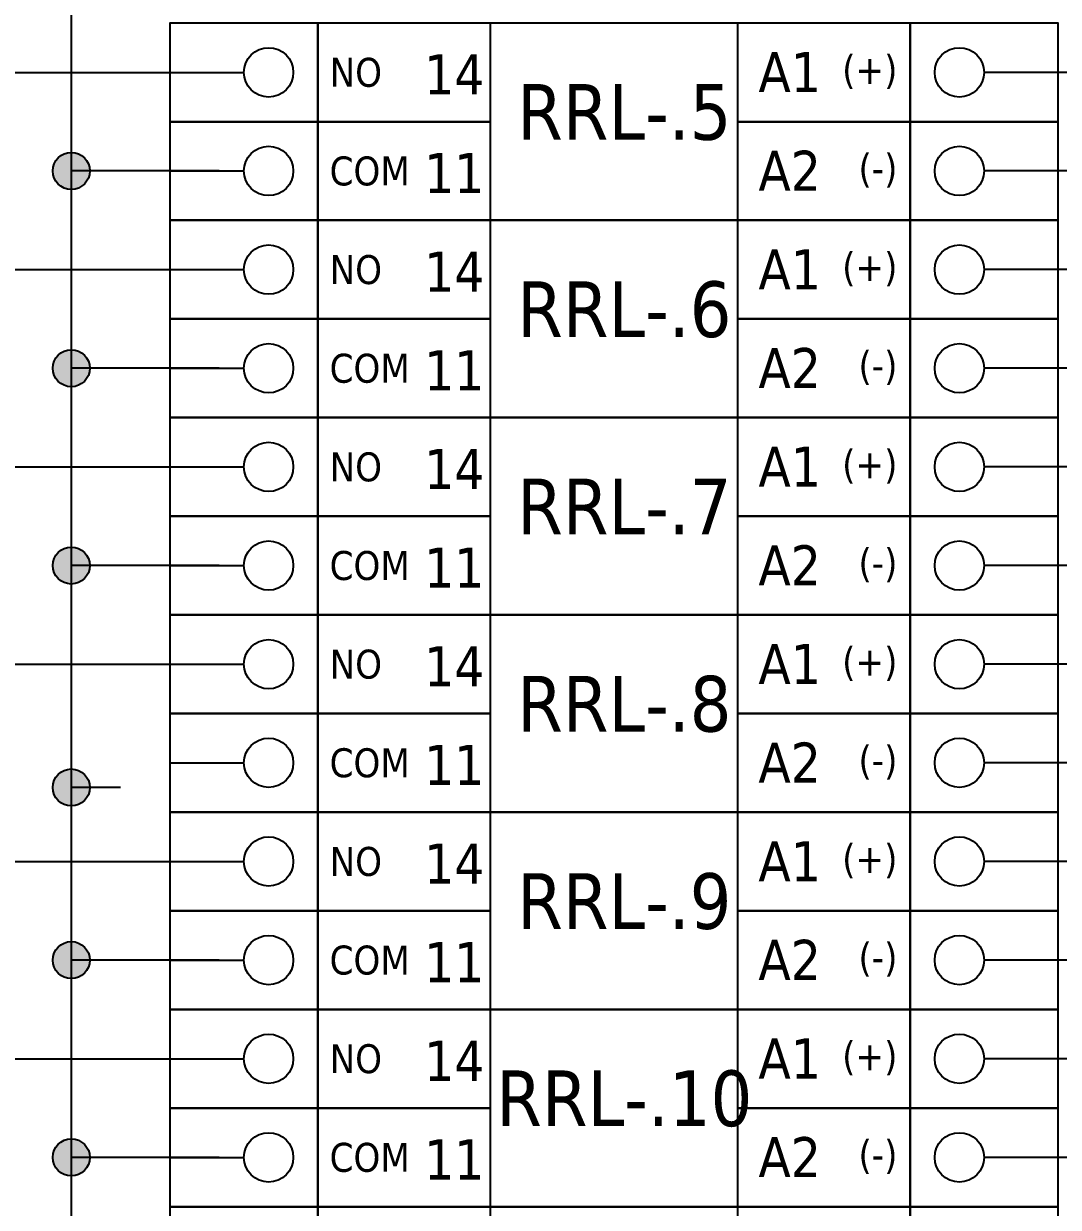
# Model space of a CAD drawing. Header units: millimetres. Extents: x 0 to 1792788, y -13 to 262234.
# Drawn here: x 236.07 to 278.01, y 198.97 to 246.97 of the extents above; entities that cross this region are included whole.
import ezdxf
from ezdxf.enums import TextEntityAlignment as Align

# ---------------------------------------------------------------- set-up
doc = ezdxf.new("R2010")
doc.units = ezdxf.units.MM
doc.linetypes.add('EPL_DASHDOT', pattern=[1, 0.8, -0.1, 0, -0.1])
for name, color, linetype, lineweight in [('EPLAN300', 5, 'Continuous', 25), ('EPLAN302', 5, 'Continuous', 25), ('EPLAN305', 5, 'Continuous', 25), ('EPLAN307', 134, 'EPL_DASHDOT', 25), ('EPLAN311', 7, 'Continuous', 25), ('EPLAN400', 5, 'Continuous', 35), ('EPLAN420', 7, 'Continuous', 35), ('EPLAN421', 5, 'Continuous', 35), ('EPLAN440', 73, 'Continuous', 35), ('EPLAN500', 7, 'Continuous', 35), ('EPLAN501', 7, 'Continuous', 35), ('EPLAN502', 7, 'Continuous', 35), ('EPLAN503', 7, 'Continuous', 35), ('EPLAN504', 7, 'Continuous', 35)]:
    doc.layers.add(name, color=color, linetype=linetype, lineweight=lineweight)
doc.styles.add('Tahoma', font='')
doc.styles.get('Tahoma').set_extended_font_data('Tahoma')

# ---------------------------------------------------------------- blocks, each defined once
blk = doc.blocks.new('EPLSYM_LibrarySPECIAL_Symbol17_Variant3_Placement1')
at = {"layer": 'EPLAN302', "lineweight": 25, "ltscale": 4}
blk.add_line((4, 0), (1, 0), dxfattribs=at)
blk.add_circle((0, 0), 1, dxfattribs=at)
at = {"layer": 'EPLAN420', "color": 7, "style": 'Tahoma'}
blk.add_attdef('17_20036', text='', height=1.6254, dxfattribs=at).set_placement((-1.5, -0.16254), align=Align.MIDDLE_RIGHT)
at = {"layer": 'EPLAN421', "color": 5, "style": 'Tahoma'}
blk.add_attdef('17_20039', text='', height=1.1739, dxfattribs=at).set_placement((3, 1), align=Align.BOTTOM_RIGHT)
blk = doc.blocks.new('EPLSYM_LibrarySPECIAL_Symbol17_Variant1_Placement1')
at = {"layer": 'EPLAN302', "lineweight": 25, "ltscale": 4}
blk.add_line((-4, 0), (-1, 0), dxfattribs=at)
blk.add_circle((0, 0), 1, dxfattribs=at)
at = {"layer": 'EPLAN420', "color": 7, "style": 'Tahoma'}
blk.add_attdef('17_20036', text='', height=1.6254, dxfattribs=at).set_placement((1.5, -0.16254), align=Align.MIDDLE_LEFT)
at = {"layer": 'EPLAN421', "color": 5, "style": 'Tahoma'}
blk.add_attdef('17_20039', text='', height=1.1739, dxfattribs=at).set_placement((-3, 1), align=Align.BOTTOM_LEFT)
blk = doc.blocks.new('EPLSYM_LibrarySPECIAL_Symbol2_Variant0_Placement1_4')
at = {"layer": 'EPLAN307', "lineweight": 25, "ltscale": 4}
blk.add_lwpolyline([(0, -8), (36, -8), (36, 0), (0, 0)], close=True, dxfattribs=at)
at = {"layer": 'EPLAN400', "color": 5, "style": 'Tahoma'}
blk.add_attdef('88_20010', text='', height=2.2575, dxfattribs=at).set_placement((-1.5, -0.9515), align=Align.TOP_CENTER)
at = {"layer": 'EPLAN500', "color": 7, "style": 'Tahoma'}
blk.add_attdef('88_20027', text='', height=1.6254, dxfattribs=at).set_placement((-1.5, -4.57508), align=Align.TOP_RIGHT)
at = {"layer": 'EPLAN501', "color": 7, "style": 'Tahoma'}
blk.add_attdef('88_20011', text='', height=1.6254, dxfattribs=at).set_placement((-1.5, -9.97508), align=Align.TOP_RIGHT)
at = {"layer": 'EPLAN502', "color": 7, "style": 'Tahoma'}
blk.add_attdef('88_20025', text='', height=1.6254, dxfattribs=at).set_placement((-1.5, -12.67508), align=Align.TOP_RIGHT)
at = {"layer": 'EPLAN503', "color": 7, "style": 'Tahoma'}
blk.add_attdef('88_20024', text='', height=1.6254, dxfattribs=at).set_placement((-1.5, -15.37508), align=Align.TOP_RIGHT)
at = {"layer": 'EPLAN504', "color": 7, "style": 'Tahoma'}
blk.add_attdef('88_20901[1]', text='', height=1.6254, dxfattribs=at).set_placement((-1.5, -7.27508), align=Align.TOP_RIGHT)
blk = doc.blocks.new('EPLSYM_LibrarySPECIAL_Symbol0_Variant0_Placement1_4')
at = {"layer": 'EPLAN305', "lineweight": 25, "ltscale": 4}
blk.add_lwpolyline([(0, -8), (36, -8), (36, 0), (0, 0)], close=True, dxfattribs=at)
at = {"layer": 'EPLAN400', "color": 5, "style": 'Tahoma'}
blk.add_attdef('17_20010', text='', height=2.2575, dxfattribs=at).set_placement((-1.5, -0.9515), align=Align.TOP_CENTER)
at = {"layer": 'EPLAN440', "color": 73, "style": 'Tahoma'}
blk.add_attdef('17_20300', text='', height=1.6254, dxfattribs=at).set_placement((-1.5, -4.57508), align=Align.TOP_RIGHT)
at = {"layer": 'EPLAN500', "color": 7, "style": 'Tahoma'}
blk.add_attdef('17_20027', text='', height=1.6254, dxfattribs=at).set_placement((-1.5, -7.27508), align=Align.TOP_RIGHT)
at = {"layer": 'EPLAN501', "color": 7, "style": 'Tahoma'}
blk.add_attdef('17_20011', text='', height=1.6254, dxfattribs=at).set_placement((-1.5, -12.67508), align=Align.TOP_RIGHT)
at = {"layer": 'EPLAN502', "color": 7, "style": 'Tahoma'}
blk.add_attdef('17_20025', text='', height=1.6254, dxfattribs=at).set_placement((-1.5, -15.37508), align=Align.TOP_RIGHT)
at = {"layer": 'EPLAN503', "color": 7, "style": 'Tahoma'}
blk.add_attdef('17_20024', text='', height=1.6254, dxfattribs=at).set_placement((-1.5, -18.07508), align=Align.TOP_RIGHT)
at = {"layer": 'EPLAN504', "color": 7, "style": 'Tahoma'}
blk.add_attdef('17_20901[1]', text='', height=1.6254, dxfattribs=at).set_placement((-1.5, -9.97508), align=Align.TOP_RIGHT)
blk = doc.blocks.new('EPLSYM_LibrarySPECIAL_Symbol2_Variant0_Placement1_5')
at = {"layer": 'EPLAN307', "lineweight": 25, "ltscale": 4}
blk.add_lwpolyline([(0, -8), (36, -8), (36, 0), (0, 0)], close=True, dxfattribs=at)
at = {"layer": 'EPLAN400', "color": 5, "style": 'Tahoma'}
blk.add_attdef('88_20010', text='', height=2.2575, dxfattribs=at).set_placement((-1.5, -0.9515), align=Align.TOP_CENTER)
at = {"layer": 'EPLAN500', "color": 7, "style": 'Tahoma'}
blk.add_attdef('88_20027', text='', height=1.6254, dxfattribs=at).set_placement((-1.5, -4.57508), align=Align.TOP_RIGHT)
at = {"layer": 'EPLAN501', "color": 7, "style": 'Tahoma'}
blk.add_attdef('88_20011', text='', height=1.6254, dxfattribs=at).set_placement((-1.5, -9.97508), align=Align.TOP_RIGHT)
at = {"layer": 'EPLAN502', "color": 7, "style": 'Tahoma'}
blk.add_attdef('88_20025', text='', height=1.6254, dxfattribs=at).set_placement((-1.5, -12.67508), align=Align.TOP_RIGHT)
at = {"layer": 'EPLAN503', "color": 7, "style": 'Tahoma'}
blk.add_attdef('88_20024', text='', height=1.6254, dxfattribs=at).set_placement((-1.5, -15.37508), align=Align.TOP_RIGHT)
at = {"layer": 'EPLAN504', "color": 7, "style": 'Tahoma'}
blk.add_attdef('88_20901[1]', text='', height=1.6254, dxfattribs=at).set_placement((-1.5, -7.27508), align=Align.TOP_RIGHT)
blk = doc.blocks.new('EPLSYM_LibrarySPECIAL_Symbol0_Variant0_Placement1_5')
at = {"layer": 'EPLAN305', "lineweight": 25, "ltscale": 4}
blk.add_lwpolyline([(0, -8), (36, -8), (36, 0), (0, 0)], close=True, dxfattribs=at)
at = {"layer": 'EPLAN400', "color": 5, "style": 'Tahoma'}
blk.add_attdef('17_20010', text='', height=2.2575, dxfattribs=at).set_placement((-1.5, -0.9515), align=Align.TOP_CENTER)
at = {"layer": 'EPLAN440', "color": 73, "style": 'Tahoma'}
blk.add_attdef('17_20300', text='', height=1.6254, dxfattribs=at).set_placement((-1.5, -4.57508), align=Align.TOP_RIGHT)
at = {"layer": 'EPLAN500', "color": 7, "style": 'Tahoma'}
blk.add_attdef('17_20027', text='', height=1.6254, dxfattribs=at).set_placement((-1.5, -7.27508), align=Align.TOP_RIGHT)
at = {"layer": 'EPLAN501', "color": 7, "style": 'Tahoma'}
blk.add_attdef('17_20011', text='', height=1.6254, dxfattribs=at).set_placement((-1.5, -12.67508), align=Align.TOP_RIGHT)
at = {"layer": 'EPLAN502', "color": 7, "style": 'Tahoma'}
blk.add_attdef('17_20025', text='', height=1.6254, dxfattribs=at).set_placement((-1.5, -15.37508), align=Align.TOP_RIGHT)
at = {"layer": 'EPLAN503', "color": 7, "style": 'Tahoma'}
blk.add_attdef('17_20024', text='', height=1.6254, dxfattribs=at).set_placement((-1.5, -18.07508), align=Align.TOP_RIGHT)
at = {"layer": 'EPLAN504', "color": 7, "style": 'Tahoma'}
blk.add_attdef('17_20901[1]', text='', height=1.6254, dxfattribs=at).set_placement((-1.5, -9.97508), align=Align.TOP_RIGHT)
blk = doc.blocks.new('EPLSYM_LibrarySPECIAL_Symbol2_Variant0_Placement1_6')
at = {"layer": 'EPLAN307', "lineweight": 25, "ltscale": 4}
blk.add_lwpolyline([(0, -8), (36, -8), (36, 0), (0, 0)], close=True, dxfattribs=at)
at = {"layer": 'EPLAN400', "color": 5, "style": 'Tahoma'}
blk.add_attdef('88_20010', text='', height=2.2575, dxfattribs=at).set_placement((-1.5, -0.9515), align=Align.TOP_CENTER)
at = {"layer": 'EPLAN500', "color": 7, "style": 'Tahoma'}
blk.add_attdef('88_20027', text='', height=1.6254, dxfattribs=at).set_placement((-1.5, -4.57508), align=Align.TOP_RIGHT)
at = {"layer": 'EPLAN501', "color": 7, "style": 'Tahoma'}
blk.add_attdef('88_20011', text='', height=1.6254, dxfattribs=at).set_placement((-1.5, -9.97508), align=Align.TOP_RIGHT)
at = {"layer": 'EPLAN502', "color": 7, "style": 'Tahoma'}
blk.add_attdef('88_20025', text='', height=1.6254, dxfattribs=at).set_placement((-1.5, -12.67508), align=Align.TOP_RIGHT)
at = {"layer": 'EPLAN503', "color": 7, "style": 'Tahoma'}
blk.add_attdef('88_20024', text='', height=1.6254, dxfattribs=at).set_placement((-1.5, -15.37508), align=Align.TOP_RIGHT)
at = {"layer": 'EPLAN504', "color": 7, "style": 'Tahoma'}
blk.add_attdef('88_20901[1]', text='', height=1.6254, dxfattribs=at).set_placement((-1.5, -7.27508), align=Align.TOP_RIGHT)
blk = doc.blocks.new('EPLSYM_LibrarySPECIAL_Symbol0_Variant0_Placement1_6')
at = {"layer": 'EPLAN305', "lineweight": 25, "ltscale": 4}
blk.add_lwpolyline([(0, -8), (36, -8), (36, 0), (0, 0)], close=True, dxfattribs=at)
at = {"layer": 'EPLAN400', "color": 5, "style": 'Tahoma'}
blk.add_attdef('17_20010', text='', height=2.2575, dxfattribs=at).set_placement((-1.5, -0.9515), align=Align.TOP_CENTER)
at = {"layer": 'EPLAN440', "color": 73, "style": 'Tahoma'}
blk.add_attdef('17_20300', text='', height=1.6254, dxfattribs=at).set_placement((-1.5, -4.57508), align=Align.TOP_RIGHT)
at = {"layer": 'EPLAN500', "color": 7, "style": 'Tahoma'}
blk.add_attdef('17_20027', text='', height=1.6254, dxfattribs=at).set_placement((-1.5, -7.27508), align=Align.TOP_RIGHT)
at = {"layer": 'EPLAN501', "color": 7, "style": 'Tahoma'}
blk.add_attdef('17_20011', text='', height=1.6254, dxfattribs=at).set_placement((-1.5, -12.67508), align=Align.TOP_RIGHT)
at = {"layer": 'EPLAN502', "color": 7, "style": 'Tahoma'}
blk.add_attdef('17_20025', text='', height=1.6254, dxfattribs=at).set_placement((-1.5, -15.37508), align=Align.TOP_RIGHT)
at = {"layer": 'EPLAN503', "color": 7, "style": 'Tahoma'}
blk.add_attdef('17_20024', text='', height=1.6254, dxfattribs=at).set_placement((-1.5, -18.07508), align=Align.TOP_RIGHT)
at = {"layer": 'EPLAN504', "color": 7, "style": 'Tahoma'}
blk.add_attdef('17_20901[1]', text='', height=1.6254, dxfattribs=at).set_placement((-1.5, -9.97508), align=Align.TOP_RIGHT)
blk = doc.blocks.new('EPLSYM_LibrarySPECIAL_Symbol2_Variant0_Placement1_7')
at = {"layer": 'EPLAN307', "lineweight": 25, "ltscale": 4}
blk.add_lwpolyline([(0, -8), (36, -8), (36, 0), (0, 0)], close=True, dxfattribs=at)
at = {"layer": 'EPLAN400', "color": 5, "style": 'Tahoma'}
blk.add_attdef('88_20010', text='', height=2.2575, dxfattribs=at).set_placement((-1.5, -0.9515), align=Align.TOP_CENTER)
at = {"layer": 'EPLAN500', "color": 7, "style": 'Tahoma'}
blk.add_attdef('88_20027', text='', height=1.6254, dxfattribs=at).set_placement((-1.5, -4.57508), align=Align.TOP_RIGHT)
at = {"layer": 'EPLAN501', "color": 7, "style": 'Tahoma'}
blk.add_attdef('88_20011', text='', height=1.6254, dxfattribs=at).set_placement((-1.5, -9.97508), align=Align.TOP_RIGHT)
at = {"layer": 'EPLAN502', "color": 7, "style": 'Tahoma'}
blk.add_attdef('88_20025', text='', height=1.6254, dxfattribs=at).set_placement((-1.5, -12.67508), align=Align.TOP_RIGHT)
at = {"layer": 'EPLAN503', "color": 7, "style": 'Tahoma'}
blk.add_attdef('88_20024', text='', height=1.6254, dxfattribs=at).set_placement((-1.5, -15.37508), align=Align.TOP_RIGHT)
at = {"layer": 'EPLAN504', "color": 7, "style": 'Tahoma'}
blk.add_attdef('88_20901[1]', text='', height=1.6254, dxfattribs=at).set_placement((-1.5, -7.27508), align=Align.TOP_RIGHT)
blk = doc.blocks.new('EPLSYM_LibrarySPECIAL_Symbol0_Variant0_Placement1_7')
at = {"layer": 'EPLAN305', "lineweight": 25, "ltscale": 4}
blk.add_lwpolyline([(0, -8), (36, -8), (36, 0), (0, 0)], close=True, dxfattribs=at)
at = {"layer": 'EPLAN400', "color": 5, "style": 'Tahoma'}
blk.add_attdef('17_20010', text='', height=2.2575, dxfattribs=at).set_placement((-1.5, -0.9515), align=Align.TOP_CENTER)
at = {"layer": 'EPLAN440', "color": 73, "style": 'Tahoma'}
blk.add_attdef('17_20300', text='', height=1.6254, dxfattribs=at).set_placement((-1.5, -4.57508), align=Align.TOP_RIGHT)
at = {"layer": 'EPLAN500', "color": 7, "style": 'Tahoma'}
blk.add_attdef('17_20027', text='', height=1.6254, dxfattribs=at).set_placement((-1.5, -7.27508), align=Align.TOP_RIGHT)
at = {"layer": 'EPLAN501', "color": 7, "style": 'Tahoma'}
blk.add_attdef('17_20011', text='', height=1.6254, dxfattribs=at).set_placement((-1.5, -12.67508), align=Align.TOP_RIGHT)
at = {"layer": 'EPLAN502', "color": 7, "style": 'Tahoma'}
blk.add_attdef('17_20025', text='', height=1.6254, dxfattribs=at).set_placement((-1.5, -15.37508), align=Align.TOP_RIGHT)
at = {"layer": 'EPLAN503', "color": 7, "style": 'Tahoma'}
blk.add_attdef('17_20024', text='', height=1.6254, dxfattribs=at).set_placement((-1.5, -18.07508), align=Align.TOP_RIGHT)
at = {"layer": 'EPLAN504', "color": 7, "style": 'Tahoma'}
blk.add_attdef('17_20901[1]', text='', height=1.6254, dxfattribs=at).set_placement((-1.5, -9.97508), align=Align.TOP_RIGHT)
blk = doc.blocks.new('EPLSYM_LibrarySPECIAL_Symbol2_Variant0_Placement1_8')
at = {"layer": 'EPLAN307', "lineweight": 25, "ltscale": 4}
blk.add_lwpolyline([(0, -8), (36, -8), (36, 0), (0, 0)], close=True, dxfattribs=at)
at = {"layer": 'EPLAN400', "color": 5, "style": 'Tahoma'}
blk.add_attdef('88_20010', text='', height=2.2575, dxfattribs=at).set_placement((-1.5, -0.9515), align=Align.TOP_CENTER)
at = {"layer": 'EPLAN500', "color": 7, "style": 'Tahoma'}
blk.add_attdef('88_20027', text='', height=1.6254, dxfattribs=at).set_placement((-1.5, -4.57508), align=Align.TOP_RIGHT)
at = {"layer": 'EPLAN501', "color": 7, "style": 'Tahoma'}
blk.add_attdef('88_20011', text='', height=1.6254, dxfattribs=at).set_placement((-1.5, -9.97508), align=Align.TOP_RIGHT)
at = {"layer": 'EPLAN502', "color": 7, "style": 'Tahoma'}
blk.add_attdef('88_20025', text='', height=1.6254, dxfattribs=at).set_placement((-1.5, -12.67508), align=Align.TOP_RIGHT)
at = {"layer": 'EPLAN503', "color": 7, "style": 'Tahoma'}
blk.add_attdef('88_20024', text='', height=1.6254, dxfattribs=at).set_placement((-1.5, -15.37508), align=Align.TOP_RIGHT)
at = {"layer": 'EPLAN504', "color": 7, "style": 'Tahoma'}
blk.add_attdef('88_20901[1]', text='', height=1.6254, dxfattribs=at).set_placement((-1.5, -7.27508), align=Align.TOP_RIGHT)
blk = doc.blocks.new('EPLSYM_LibrarySPECIAL_Symbol0_Variant0_Placement1_8')
at = {"layer": 'EPLAN305', "lineweight": 25, "ltscale": 4}
blk.add_lwpolyline([(0, -8), (36, -8), (36, 0), (0, 0)], close=True, dxfattribs=at)
at = {"layer": 'EPLAN400', "color": 5, "style": 'Tahoma'}
blk.add_attdef('17_20010', text='', height=2.2575, dxfattribs=at).set_placement((-1.5, -0.9515), align=Align.TOP_CENTER)
at = {"layer": 'EPLAN440', "color": 73, "style": 'Tahoma'}
blk.add_attdef('17_20300', text='', height=1.6254, dxfattribs=at).set_placement((-1.5, -4.57508), align=Align.TOP_RIGHT)
at = {"layer": 'EPLAN500', "color": 7, "style": 'Tahoma'}
blk.add_attdef('17_20027', text='', height=1.6254, dxfattribs=at).set_placement((-1.5, -7.27508), align=Align.TOP_RIGHT)
at = {"layer": 'EPLAN501', "color": 7, "style": 'Tahoma'}
blk.add_attdef('17_20011', text='', height=1.6254, dxfattribs=at).set_placement((-1.5, -12.67508), align=Align.TOP_RIGHT)
at = {"layer": 'EPLAN502', "color": 7, "style": 'Tahoma'}
blk.add_attdef('17_20025', text='', height=1.6254, dxfattribs=at).set_placement((-1.5, -15.37508), align=Align.TOP_RIGHT)
at = {"layer": 'EPLAN503', "color": 7, "style": 'Tahoma'}
blk.add_attdef('17_20024', text='', height=1.6254, dxfattribs=at).set_placement((-1.5, -18.07508), align=Align.TOP_RIGHT)
at = {"layer": 'EPLAN504', "color": 7, "style": 'Tahoma'}
blk.add_attdef('17_20901[1]', text='', height=1.6254, dxfattribs=at).set_placement((-1.5, -9.97508), align=Align.TOP_RIGHT)
blk = doc.blocks.new('EPLSYM_LibrarySPECIAL_Symbol2_Variant0_Placement1_9')
at = {"layer": 'EPLAN307', "lineweight": 25, "ltscale": 4}
blk.add_lwpolyline([(0, -8), (36, -8), (36, 0), (0, 0)], close=True, dxfattribs=at)
at = {"layer": 'EPLAN400', "color": 5, "style": 'Tahoma'}
blk.add_attdef('88_20010', text='', height=2.2575, dxfattribs=at).set_placement((-1.5, -0.9515), align=Align.TOP_CENTER)
at = {"layer": 'EPLAN500', "color": 7, "style": 'Tahoma'}
blk.add_attdef('88_20027', text='', height=1.6254, dxfattribs=at).set_placement((-1.5, -4.57508), align=Align.TOP_RIGHT)
at = {"layer": 'EPLAN501', "color": 7, "style": 'Tahoma'}
blk.add_attdef('88_20011', text='', height=1.6254, dxfattribs=at).set_placement((-1.5, -9.97508), align=Align.TOP_RIGHT)
at = {"layer": 'EPLAN502', "color": 7, "style": 'Tahoma'}
blk.add_attdef('88_20025', text='', height=1.6254, dxfattribs=at).set_placement((-1.5, -12.67508), align=Align.TOP_RIGHT)
at = {"layer": 'EPLAN503', "color": 7, "style": 'Tahoma'}
blk.add_attdef('88_20024', text='', height=1.6254, dxfattribs=at).set_placement((-1.5, -15.37508), align=Align.TOP_RIGHT)
at = {"layer": 'EPLAN504', "color": 7, "style": 'Tahoma'}
blk.add_attdef('88_20901[1]', text='', height=1.6254, dxfattribs=at).set_placement((-1.5, -7.27508), align=Align.TOP_RIGHT)
blk = doc.blocks.new('EPLSYM_LibrarySPECIAL_Symbol0_Variant0_Placement1_9')
at = {"layer": 'EPLAN305', "lineweight": 25, "ltscale": 4}
blk.add_lwpolyline([(0, -8), (36, -8), (36, 0), (0, 0)], close=True, dxfattribs=at)
at = {"layer": 'EPLAN400', "color": 5, "style": 'Tahoma'}
blk.add_attdef('17_20010', text='', height=2.2575, dxfattribs=at).set_placement((-1.5, -0.9515), align=Align.TOP_CENTER)
at = {"layer": 'EPLAN440', "color": 73, "style": 'Tahoma'}
blk.add_attdef('17_20300', text='', height=1.6254, dxfattribs=at).set_placement((-1.5, -4.57508), align=Align.TOP_RIGHT)
at = {"layer": 'EPLAN500', "color": 7, "style": 'Tahoma'}
blk.add_attdef('17_20027', text='', height=1.6254, dxfattribs=at).set_placement((-1.5, -7.27508), align=Align.TOP_RIGHT)
at = {"layer": 'EPLAN501', "color": 7, "style": 'Tahoma'}
blk.add_attdef('17_20011', text='', height=1.6254, dxfattribs=at).set_placement((-1.5, -12.67508), align=Align.TOP_RIGHT)
at = {"layer": 'EPLAN502', "color": 7, "style": 'Tahoma'}
blk.add_attdef('17_20025', text='', height=1.6254, dxfattribs=at).set_placement((-1.5, -15.37508), align=Align.TOP_RIGHT)
at = {"layer": 'EPLAN503', "color": 7, "style": 'Tahoma'}
blk.add_attdef('17_20024', text='', height=1.6254, dxfattribs=at).set_placement((-1.5, -18.07508), align=Align.TOP_RIGHT)
at = {"layer": 'EPLAN504', "color": 7, "style": 'Tahoma'}
blk.add_attdef('17_20901[1]', text='', height=1.6254, dxfattribs=at).set_placement((-1.5, -9.97508), align=Align.TOP_RIGHT)
blk = doc.blocks.new('EPLSYM_LibrarySPECIAL_Symbol2_Variant0_Placement1_10')
at = {"layer": 'EPLAN307', "lineweight": 25, "ltscale": 4}
blk.add_lwpolyline([(0, -8), (36, -8), (36, 0), (0, 0)], close=True, dxfattribs=at)
at = {"layer": 'EPLAN400', "color": 5, "style": 'Tahoma'}
blk.add_attdef('88_20010', text='', height=2.2575, dxfattribs=at).set_placement((-1.5, -0.9515), align=Align.TOP_CENTER)
at = {"layer": 'EPLAN500', "color": 7, "style": 'Tahoma'}
blk.add_attdef('88_20027', text='', height=1.6254, dxfattribs=at).set_placement((-1.5, -4.57508), align=Align.TOP_RIGHT)
at = {"layer": 'EPLAN501', "color": 7, "style": 'Tahoma'}
blk.add_attdef('88_20011', text='', height=1.6254, dxfattribs=at).set_placement((-1.5, -9.97508), align=Align.TOP_RIGHT)
at = {"layer": 'EPLAN502', "color": 7, "style": 'Tahoma'}
blk.add_attdef('88_20025', text='', height=1.6254, dxfattribs=at).set_placement((-1.5, -12.67508), align=Align.TOP_RIGHT)
at = {"layer": 'EPLAN503', "color": 7, "style": 'Tahoma'}
blk.add_attdef('88_20024', text='', height=1.6254, dxfattribs=at).set_placement((-1.5, -15.37508), align=Align.TOP_RIGHT)
at = {"layer": 'EPLAN504', "color": 7, "style": 'Tahoma'}
blk.add_attdef('88_20901[1]', text='', height=1.6254, dxfattribs=at).set_placement((-1.5, -7.27508), align=Align.TOP_RIGHT)
blk = doc.blocks.new('EPLSYM_LibrarySPECIAL_Symbol0_Variant0_Placement1_10')
at = {"layer": 'EPLAN305', "lineweight": 25, "ltscale": 4}
blk.add_lwpolyline([(0, -8), (36, -8), (36, 0), (0, 0)], close=True, dxfattribs=at)
at = {"layer": 'EPLAN400', "color": 5, "style": 'Tahoma'}
blk.add_attdef('17_20010', text='', height=2.2575, dxfattribs=at).set_placement((-1.5, -0.9515), align=Align.TOP_CENTER)
at = {"layer": 'EPLAN440', "color": 73, "style": 'Tahoma'}
blk.add_attdef('17_20300', text='', height=1.6254, dxfattribs=at).set_placement((-1.5, -4.57508), align=Align.TOP_RIGHT)
at = {"layer": 'EPLAN500', "color": 7, "style": 'Tahoma'}
blk.add_attdef('17_20027', text='', height=1.6254, dxfattribs=at).set_placement((-1.5, -7.27508), align=Align.TOP_RIGHT)
at = {"layer": 'EPLAN501', "color": 7, "style": 'Tahoma'}
blk.add_attdef('17_20011', text='', height=1.6254, dxfattribs=at).set_placement((-1.5, -12.67508), align=Align.TOP_RIGHT)
at = {"layer": 'EPLAN502', "color": 7, "style": 'Tahoma'}
blk.add_attdef('17_20025', text='', height=1.6254, dxfattribs=at).set_placement((-1.5, -15.37508), align=Align.TOP_RIGHT)
at = {"layer": 'EPLAN503', "color": 7, "style": 'Tahoma'}
blk.add_attdef('17_20024', text='', height=1.6254, dxfattribs=at).set_placement((-1.5, -18.07508), align=Align.TOP_RIGHT)
at = {"layer": 'EPLAN504', "color": 7, "style": 'Tahoma'}
blk.add_attdef('17_20901[1]', text='', height=1.6254, dxfattribs=at).set_placement((-1.5, -9.97508), align=Align.TOP_RIGHT)

msp = doc.modelspace()

# ---------------------------------------------------------------- hatches: boundary and pattern name
at = {"layer": 'EPLAN311', "linetype": 'Continuous', "lineweight": 25, "ltscale": 4}
h = msp.add_hatch(color=7, dxfattribs=at)
edge = h.paths.add_edge_path(flags=0)
edge.add_arc((238, 241), 0.75, 0, 360)
h = msp.add_hatch(color=7, dxfattribs=at)
edge = h.paths.add_edge_path(flags=0)
edge.add_arc((238, 233), 0.75, 0, 360)
h = msp.add_hatch(color=7, dxfattribs=at)
edge = h.paths.add_edge_path(flags=0)
edge.add_arc((238, 225), 0.75, 0, 360)
h = msp.add_hatch(color=7, dxfattribs=at)
edge = h.paths.add_edge_path(flags=0)
edge.add_arc((238, 216), 0.75, 0, 360)
h = msp.add_hatch(color=7, dxfattribs=at)
edge = h.paths.add_edge_path(flags=0)
edge.add_arc((238, 209), 0.75, 0, 360)
h = msp.add_hatch(color=7, dxfattribs=at)
edge = h.paths.add_edge_path(flags=0)
edge.add_arc((238, 201), 0.75, 0, 360)

# ---------------------------------------------------------------- linework, layer by layer
at = {"layer": 'EPLAN300', "lineweight": 25, "ltscale": 4}
for points in [[(242, 243), (248, 243), (248, 247), (242, 247)], [(248, 239), (272, 239), (272, 247), (248, 247)], [(248, 243), (255, 243), (255, 247), (248, 247)], [(265, 243), (272, 243), (272, 247), (265, 247)], [(272, 243), (278, 243), (278, 247), (272, 247)], [(242, 239), (248, 239), (248, 243), (242, 243)], [(248, 239), (255, 239), (255, 243), (248, 243)], [(265, 239), (272, 239), (272, 243), (265, 243)], [(272, 239), (278, 239), (278, 243), (272, 243)], [(242, 235), (248, 235), (248, 239), (242, 239)], [(248, 231), (272, 231), (272, 239), (248, 239)], [(248, 235), (255, 235), (255, 239), (248, 239)], [(265, 235), (272, 235), (272, 239), (265, 239)], [(272, 235), (278, 235), (278, 239), (272, 239)], [(242, 231), (248, 231), (248, 235), (242, 235)], [(248, 231), (255, 231), (255, 235), (248, 235)], [(265, 231), (272, 231), (272, 235), (265, 235)], [(272, 231), (278, 231), (278, 235), (272, 235)], [(242, 227), (248, 227), (248, 231), (242, 231)], [(248, 223), (272, 223), (272, 231), (248, 231)], [(248, 227), (255, 227), (255, 231), (248, 231)], [(265, 227), (272, 227), (272, 231), (265, 231)], [(272, 227), (278, 227), (278, 231), (272, 231)], [(242, 223), (248, 223), (248, 227), (242, 227)], [(248, 223), (255, 223), (255, 227), (248, 227)], [(265, 223), (272, 223), (272, 227), (265, 227)], [(272, 223), (278, 223), (278, 227), (272, 227)], [(242, 219), (248, 219), (248, 223), (242, 223)], [(248, 215), (272, 215), (272, 223), (248, 223)], [(248, 219), (255, 219), (255, 223), (248, 223)], [(265, 219), (272, 219), (272, 223), (265, 223)], [(272, 219), (278, 219), (278, 223), (272, 223)], [(242, 215), (248, 215), (248, 219), (242, 219)], [(248, 215), (255, 215), (255, 219), (248, 219)], [(265, 215), (272, 215), (272, 219), (265, 219)], [(272, 215), (278, 215), (278, 219), (272, 219)], [(242, 211), (248, 211), (248, 215), (242, 215)], [(248, 207), (272, 207), (272, 215), (248, 215)], [(248, 211), (255, 211), (255, 215), (248, 215)], [(265, 211), (272, 211), (272, 215), (265, 215)], [(272, 211), (278, 211), (278, 215), (272, 215)], [(242, 207), (248, 207), (248, 211), (242, 211)], [(248, 207), (255, 207), (255, 211), (248, 211)], [(265, 207), (272, 207), (272, 211), (265, 211)], [(272, 207), (278, 207), (278, 211), (272, 211)], [(242, 203), (248, 203), (248, 207), (242, 207)], [(248, 199), (272, 199), (272, 207), (248, 207)], [(248, 203), (255, 203), (255, 207), (248, 207)], [(265, 203), (272, 203), (272, 207), (265, 207)], [(272, 203), (278, 203), (278, 207), (272, 207)], [(242, 199), (248, 199), (248, 203), (242, 203)], [(248, 199), (255, 199), (255, 203), (248, 203)], [(265, 199), (272, 199), (272, 203), (265, 203)], [(272, 199), (278, 199), (278, 203), (272, 203)], [(242, 195), (248, 195), (248, 199), (242, 199)], [(248, 191), (272, 191), (272, 199), (248, 199)], [(248, 195), (255, 195), (255, 199), (248, 199)], [(265, 195), (272, 195), (272, 199), (265, 199)], [(272, 195), (278, 195), (278, 199), (272, 199)]]:
    msp.add_lwpolyline(points, close=True, dxfattribs=at)
at = {"layer": 'EPLAN311', "ltscale": 4}
for p, q in [((238, 249), (238, 241)), ((238, 241), (238, 233)), ((244, 241), (240, 241)), ((279, 241), (276, 241)), ((238, 233), (238, 225)), ((244, 233), (240, 233)), ((279, 233), (276, 233)), ((238, 225), (238, 216)), ((244, 225), (240, 225)), ((279, 225), (276, 225)), ((279, 217), (276, 217)), ((238, 216), (238, 209)), ((238, 209), (238, 201)), ((244, 209), (240, 209)), ((279, 209), (276, 209)), ((238, 201), (238, 193)), ((244, 201), (240, 201)), ((279, 201), (276, 201))]:
    msp.add_line(p, q, dxfattribs=at)
at = {"layer": 'EPLAN311', "color": 7, "ltscale": 4}
for p, q in [((184.05, 245), (244, 245)), ((299, 245), (276, 245)), ((184.05, 237), (244, 237)), ((299, 237), (276, 237)), ((184.05, 229), (244, 229)), ((299, 229), (276, 229)), ((184.05, 221), (244, 221)), ((299, 221), (276, 221)), ((184.05, 213), (244, 213)), ((299, 213), (276, 213)), ((184.05, 205), (244, 205)), ((299, 205), (276, 205))]:
    msp.add_line(p, q, dxfattribs=at)
at = {"layer": 'EPLAN311', "color": 7, "linetype": 'Continuous', "lineweight": 25, "ltscale": 4}
for p, q in [((238, 243), (238, 239)), ((240, 241), (238, 241)), ((238, 235), (238, 231)), ((240, 233), (238, 233)), ((238, 227), (238, 223)), ((240, 225), (238, 225)), ((238, 218), (238, 214)), ((240, 216), (238, 216)), ((238, 211), (238, 207)), ((240, 209), (238, 209)), ((238, 203), (238, 199)), ((240, 201), (238, 201))]:
    msp.add_line(p, q, dxfattribs=at)
for centre in [(238, 241), (238, 233), (238, 225), (238, 216), (238, 209), (238, 201)]:
    msp.add_circle(centre, 0.75, dxfattribs=at)

# ---------------------------------------------------------------- block references
for name, p in [('EPLSYM_LibrarySPECIAL_Symbol2_Variant0_Placement1_4', (242, 247)), ('EPLSYM_LibrarySPECIAL_Symbol2_Variant0_Placement1_5', (242, 239)), ('EPLSYM_LibrarySPECIAL_Symbol2_Variant0_Placement1_6', (242, 231)), ('EPLSYM_LibrarySPECIAL_Symbol2_Variant0_Placement1_7', (242, 223)), ('EPLSYM_LibrarySPECIAL_Symbol2_Variant0_Placement1_8', (242, 215)), ('EPLSYM_LibrarySPECIAL_Symbol2_Variant0_Placement1_9', (242, 207)), ('EPLSYM_LibrarySPECIAL_Symbol2_Variant0_Placement1_10', (242, 199))]:
    msp.add_blockref(name, p)
ref = msp.add_blockref('EPLSYM_LibrarySPECIAL_Symbol0_Variant0_Placement1_4', (242, 247))
ref.add_attrib('17_20010', 'RRL-.5', dxfattribs={"layer": 'EPLAN400', "color": 5, "height": 2.2575, "style": 'Tahoma'}).set_placement((260.419, 244.525), align=Align.TOP_CENTER)
ref = msp.add_blockref('EPLSYM_LibrarySPECIAL_Symbol17_Variant1_Placement1', (246, 245))
ref.add_attrib('17_20039', 'NO', dxfattribs={"layer": 'EPLAN421', "color": 5, "height": 1.1739, "style": 'Tahoma'}).set_placement((248.471, 244.063), align=Align.BOTTOM_LEFT)
ref.add_attrib('17_20036', '14', dxfattribs={"layer": 'EPLAN420', "color": 7, "height": 1.6254, "style": 'Tahoma'}).set_placement((252.304, 244.915), align=Align.MIDDLE_LEFT)
ref = msp.add_blockref('EPLSYM_LibrarySPECIAL_Symbol17_Variant3_Placement1', (274, 245))
ref.add_attrib('17_20039', '(+)', dxfattribs={"layer": 'EPLAN421', "color": 5, "height": 1.1739, "style": 'Tahoma'}).set_placement((271.49, 244.182), align=Align.BOTTOM_RIGHT)
ref.add_attrib('17_20036', 'A1', dxfattribs={"layer": 'EPLAN420', "color": 7, "height": 1.6254, "style": 'Tahoma'}).set_placement((268.386, 245.01), align=Align.MIDDLE_RIGHT)
ref = msp.add_blockref('EPLSYM_LibrarySPECIAL_Symbol17_Variant1_Placement1', (246, 241))
ref.add_attrib('17_20039', 'COM', dxfattribs={"layer": 'EPLAN421', "color": 5, "height": 1.1739, "style": 'Tahoma'}).set_placement((248.471, 240.063), align=Align.BOTTOM_LEFT)
ref.add_attrib('17_20036', '11', dxfattribs={"layer": 'EPLAN420', "color": 7, "height": 1.6254, "style": 'Tahoma'}).set_placement((252.304, 240.915), align=Align.MIDDLE_LEFT)
ref = msp.add_blockref('EPLSYM_LibrarySPECIAL_Symbol17_Variant3_Placement1', (274, 241))
ref.add_attrib('17_20039', '(-)', dxfattribs={"layer": 'EPLAN421', "color": 5, "height": 1.1739, "style": 'Tahoma'}).set_placement((271.49, 240.182), align=Align.BOTTOM_RIGHT)
ref.add_attrib('17_20036', 'A2', dxfattribs={"layer": 'EPLAN420', "color": 7, "height": 1.6254, "style": 'Tahoma'}).set_placement((268.386, 241.01), align=Align.MIDDLE_RIGHT)
ref = msp.add_blockref('EPLSYM_LibrarySPECIAL_Symbol0_Variant0_Placement1_5', (242, 239))
ref.add_attrib('17_20010', 'RRL-.6', dxfattribs={"layer": 'EPLAN400', "color": 5, "height": 2.2575, "style": 'Tahoma'}).set_placement((260.419, 236.525), align=Align.TOP_CENTER)
ref = msp.add_blockref('EPLSYM_LibrarySPECIAL_Symbol17_Variant1_Placement1', (246, 237))
ref.add_attrib('17_20039', 'NO', dxfattribs={"layer": 'EPLAN421', "color": 5, "height": 1.1739, "style": 'Tahoma'}).set_placement((248.471, 236.063), align=Align.BOTTOM_LEFT)
ref.add_attrib('17_20036', '14', dxfattribs={"layer": 'EPLAN420', "color": 7, "height": 1.6254, "style": 'Tahoma'}).set_placement((252.304, 236.915), align=Align.MIDDLE_LEFT)
ref = msp.add_blockref('EPLSYM_LibrarySPECIAL_Symbol17_Variant3_Placement1', (274, 237))
ref.add_attrib('17_20039', '(+)', dxfattribs={"layer": 'EPLAN421', "color": 5, "height": 1.1739, "style": 'Tahoma'}).set_placement((271.49, 236.182), align=Align.BOTTOM_RIGHT)
ref.add_attrib('17_20036', 'A1', dxfattribs={"layer": 'EPLAN420', "color": 7, "height": 1.6254, "style": 'Tahoma'}).set_placement((268.386, 237.01), align=Align.MIDDLE_RIGHT)
ref = msp.add_blockref('EPLSYM_LibrarySPECIAL_Symbol17_Variant1_Placement1', (246, 233))
ref.add_attrib('17_20039', 'COM', dxfattribs={"layer": 'EPLAN421', "color": 5, "height": 1.1739, "style": 'Tahoma'}).set_placement((248.471, 232.063), align=Align.BOTTOM_LEFT)
ref.add_attrib('17_20036', '11', dxfattribs={"layer": 'EPLAN420', "color": 7, "height": 1.6254, "style": 'Tahoma'}).set_placement((252.304, 232.915), align=Align.MIDDLE_LEFT)
ref = msp.add_blockref('EPLSYM_LibrarySPECIAL_Symbol17_Variant3_Placement1', (274, 233))
ref.add_attrib('17_20039', '(-)', dxfattribs={"layer": 'EPLAN421', "color": 5, "height": 1.1739, "style": 'Tahoma'}).set_placement((271.49, 232.182), align=Align.BOTTOM_RIGHT)
ref.add_attrib('17_20036', 'A2', dxfattribs={"layer": 'EPLAN420', "color": 7, "height": 1.6254, "style": 'Tahoma'}).set_placement((268.386, 233.01), align=Align.MIDDLE_RIGHT)
ref = msp.add_blockref('EPLSYM_LibrarySPECIAL_Symbol0_Variant0_Placement1_6', (242, 231))
ref.add_attrib('17_20010', 'RRL-.7', dxfattribs={"layer": 'EPLAN400', "color": 5, "height": 2.2575, "style": 'Tahoma'}).set_placement((260.419, 228.525), align=Align.TOP_CENTER)
ref = msp.add_blockref('EPLSYM_LibrarySPECIAL_Symbol17_Variant1_Placement1', (246, 229))
ref.add_attrib('17_20039', 'NO', dxfattribs={"layer": 'EPLAN421', "color": 5, "height": 1.1739, "style": 'Tahoma'}).set_placement((248.471, 228.063), align=Align.BOTTOM_LEFT)
ref.add_attrib('17_20036', '14', dxfattribs={"layer": 'EPLAN420', "color": 7, "height": 1.6254, "style": 'Tahoma'}).set_placement((252.304, 228.915), align=Align.MIDDLE_LEFT)
ref = msp.add_blockref('EPLSYM_LibrarySPECIAL_Symbol17_Variant3_Placement1', (274, 229))
ref.add_attrib('17_20039', '(+)', dxfattribs={"layer": 'EPLAN421', "color": 5, "height": 1.1739, "style": 'Tahoma'}).set_placement((271.49, 228.182), align=Align.BOTTOM_RIGHT)
ref.add_attrib('17_20036', 'A1', dxfattribs={"layer": 'EPLAN420', "color": 7, "height": 1.6254, "style": 'Tahoma'}).set_placement((268.386, 229.01), align=Align.MIDDLE_RIGHT)
ref = msp.add_blockref('EPLSYM_LibrarySPECIAL_Symbol17_Variant1_Placement1', (246, 225))
ref.add_attrib('17_20039', 'COM', dxfattribs={"layer": 'EPLAN421', "color": 5, "height": 1.1739, "style": 'Tahoma'}).set_placement((248.471, 224.063), align=Align.BOTTOM_LEFT)
ref.add_attrib('17_20036', '11', dxfattribs={"layer": 'EPLAN420', "color": 7, "height": 1.6254, "style": 'Tahoma'}).set_placement((252.304, 224.915), align=Align.MIDDLE_LEFT)
ref = msp.add_blockref('EPLSYM_LibrarySPECIAL_Symbol17_Variant3_Placement1', (274, 225))
ref.add_attrib('17_20039', '(-)', dxfattribs={"layer": 'EPLAN421', "color": 5, "height": 1.1739, "style": 'Tahoma'}).set_placement((271.49, 224.182), align=Align.BOTTOM_RIGHT)
ref.add_attrib('17_20036', 'A2', dxfattribs={"layer": 'EPLAN420', "color": 7, "height": 1.6254, "style": 'Tahoma'}).set_placement((268.386, 225.01), align=Align.MIDDLE_RIGHT)
ref = msp.add_blockref('EPLSYM_LibrarySPECIAL_Symbol0_Variant0_Placement1_7', (242, 223))
ref.add_attrib('17_20010', 'RRL-.8', dxfattribs={"layer": 'EPLAN400', "color": 5, "height": 2.2575, "style": 'Tahoma'}).set_placement((260.419, 220.525), align=Align.TOP_CENTER)
ref = msp.add_blockref('EPLSYM_LibrarySPECIAL_Symbol17_Variant1_Placement1', (246, 221))
ref.add_attrib('17_20039', 'NO', dxfattribs={"layer": 'EPLAN421', "color": 5, "height": 1.1739, "style": 'Tahoma'}).set_placement((248.471, 220.063), align=Align.BOTTOM_LEFT)
ref.add_attrib('17_20036', '14', dxfattribs={"layer": 'EPLAN420', "color": 7, "height": 1.6254, "style": 'Tahoma'}).set_placement((252.304, 220.915), align=Align.MIDDLE_LEFT)
ref = msp.add_blockref('EPLSYM_LibrarySPECIAL_Symbol17_Variant3_Placement1', (274, 221))
ref.add_attrib('17_20039', '(+)', dxfattribs={"layer": 'EPLAN421', "color": 5, "height": 1.1739, "style": 'Tahoma'}).set_placement((271.49, 220.182), align=Align.BOTTOM_RIGHT)
ref.add_attrib('17_20036', 'A1', dxfattribs={"layer": 'EPLAN420', "color": 7, "height": 1.6254, "style": 'Tahoma'}).set_placement((268.386, 221.01), align=Align.MIDDLE_RIGHT)
ref = msp.add_blockref('EPLSYM_LibrarySPECIAL_Symbol17_Variant1_Placement1', (246, 217))
ref.add_attrib('17_20039', 'COM', dxfattribs={"layer": 'EPLAN421', "color": 5, "height": 1.1739, "style": 'Tahoma'}).set_placement((248.471, 216.063), align=Align.BOTTOM_LEFT)
ref.add_attrib('17_20036', '11', dxfattribs={"layer": 'EPLAN420', "color": 7, "height": 1.6254, "style": 'Tahoma'}).set_placement((252.304, 216.915), align=Align.MIDDLE_LEFT)
ref = msp.add_blockref('EPLSYM_LibrarySPECIAL_Symbol17_Variant3_Placement1', (274, 217))
ref.add_attrib('17_20039', '(-)', dxfattribs={"layer": 'EPLAN421', "color": 5, "height": 1.1739, "style": 'Tahoma'}).set_placement((271.49, 216.182), align=Align.BOTTOM_RIGHT)
ref.add_attrib('17_20036', 'A2', dxfattribs={"layer": 'EPLAN420', "color": 7, "height": 1.6254, "style": 'Tahoma'}).set_placement((268.386, 217.01), align=Align.MIDDLE_RIGHT)
ref = msp.add_blockref('EPLSYM_LibrarySPECIAL_Symbol0_Variant0_Placement1_8', (242, 215))
ref.add_attrib('17_20010', 'RRL-.9', dxfattribs={"layer": 'EPLAN400', "color": 5, "height": 2.2575, "style": 'Tahoma'}).set_placement((260.419, 212.525), align=Align.TOP_CENTER)
ref = msp.add_blockref('EPLSYM_LibrarySPECIAL_Symbol17_Variant1_Placement1', (246, 213))
ref.add_attrib('17_20039', 'NO', dxfattribs={"layer": 'EPLAN421', "color": 5, "height": 1.1739, "style": 'Tahoma'}).set_placement((248.471, 212.063), align=Align.BOTTOM_LEFT)
ref.add_attrib('17_20036', '14', dxfattribs={"layer": 'EPLAN420', "color": 7, "height": 1.6254, "style": 'Tahoma'}).set_placement((252.304, 212.915), align=Align.MIDDLE_LEFT)
ref = msp.add_blockref('EPLSYM_LibrarySPECIAL_Symbol17_Variant3_Placement1', (274, 213))
ref.add_attrib('17_20039', '(+)', dxfattribs={"layer": 'EPLAN421', "color": 5, "height": 1.1739, "style": 'Tahoma'}).set_placement((271.49, 212.182), align=Align.BOTTOM_RIGHT)
ref.add_attrib('17_20036', 'A1', dxfattribs={"layer": 'EPLAN420', "color": 7, "height": 1.6254, "style": 'Tahoma'}).set_placement((268.386, 213.01), align=Align.MIDDLE_RIGHT)
ref = msp.add_blockref('EPLSYM_LibrarySPECIAL_Symbol17_Variant1_Placement1', (246, 209))
ref.add_attrib('17_20039', 'COM', dxfattribs={"layer": 'EPLAN421', "color": 5, "height": 1.1739, "style": 'Tahoma'}).set_placement((248.471, 208.063), align=Align.BOTTOM_LEFT)
ref.add_attrib('17_20036', '11', dxfattribs={"layer": 'EPLAN420', "color": 7, "height": 1.6254, "style": 'Tahoma'}).set_placement((252.304, 208.915), align=Align.MIDDLE_LEFT)
ref = msp.add_blockref('EPLSYM_LibrarySPECIAL_Symbol17_Variant3_Placement1', (274, 209))
ref.add_attrib('17_20039', '(-)', dxfattribs={"layer": 'EPLAN421', "color": 5, "height": 1.1739, "style": 'Tahoma'}).set_placement((271.49, 208.182), align=Align.BOTTOM_RIGHT)
ref.add_attrib('17_20036', 'A2', dxfattribs={"layer": 'EPLAN420', "color": 7, "height": 1.6254, "style": 'Tahoma'}).set_placement((268.386, 209.01), align=Align.MIDDLE_RIGHT)
ref = msp.add_blockref('EPLSYM_LibrarySPECIAL_Symbol0_Variant0_Placement1_9', (242, 207))
ref.add_attrib('17_20010', 'RRL-.10', dxfattribs={"layer": 'EPLAN400', "color": 5, "height": 2.2575, "style": 'Tahoma'}).set_placement((260.419, 204.525), align=Align.TOP_CENTER)
ref = msp.add_blockref('EPLSYM_LibrarySPECIAL_Symbol17_Variant1_Placement1', (246, 205))
ref.add_attrib('17_20039', 'NO', dxfattribs={"layer": 'EPLAN421', "color": 5, "height": 1.1739, "style": 'Tahoma'}).set_placement((248.471, 204.063), align=Align.BOTTOM_LEFT)
ref.add_attrib('17_20036', '14', dxfattribs={"layer": 'EPLAN420', "color": 7, "height": 1.6254, "style": 'Tahoma'}).set_placement((252.304, 204.915), align=Align.MIDDLE_LEFT)
ref = msp.add_blockref('EPLSYM_LibrarySPECIAL_Symbol17_Variant3_Placement1', (274, 205))
ref.add_attrib('17_20039', '(+)', dxfattribs={"layer": 'EPLAN421', "color": 5, "height": 1.1739, "style": 'Tahoma'}).set_placement((271.49, 204.182), align=Align.BOTTOM_RIGHT)
ref.add_attrib('17_20036', 'A1', dxfattribs={"layer": 'EPLAN420', "color": 7, "height": 1.6254, "style": 'Tahoma'}).set_placement((268.386, 205.01), align=Align.MIDDLE_RIGHT)
ref = msp.add_blockref('EPLSYM_LibrarySPECIAL_Symbol17_Variant1_Placement1', (246, 201))
ref.add_attrib('17_20039', 'COM', dxfattribs={"layer": 'EPLAN421', "color": 5, "height": 1.1739, "style": 'Tahoma'}).set_placement((248.471, 200.063), align=Align.BOTTOM_LEFT)
ref.add_attrib('17_20036', '11', dxfattribs={"layer": 'EPLAN420', "color": 7, "height": 1.6254, "style": 'Tahoma'}).set_placement((252.304, 200.915), align=Align.MIDDLE_LEFT)
ref = msp.add_blockref('EPLSYM_LibrarySPECIAL_Symbol17_Variant3_Placement1', (274, 201))
ref.add_attrib('17_20039', '(-)', dxfattribs={"layer": 'EPLAN421', "color": 5, "height": 1.1739, "style": 'Tahoma'}).set_placement((271.49, 200.182), align=Align.BOTTOM_RIGHT)
ref.add_attrib('17_20036', 'A2', dxfattribs={"layer": 'EPLAN420', "color": 7, "height": 1.6254, "style": 'Tahoma'}).set_placement((268.386, 201.01), align=Align.MIDDLE_RIGHT)
ref = msp.add_blockref('EPLSYM_LibrarySPECIAL_Symbol0_Variant0_Placement1_10', (242, 199))
ref.add_attrib('17_20010', 'RRL-.11', dxfattribs={"layer": 'EPLAN400', "color": 5, "height": 2.2575, "style": 'Tahoma'}).set_placement((260.419, 196.525), align=Align.TOP_CENTER)

doc.saveas('drawing.dxf')
